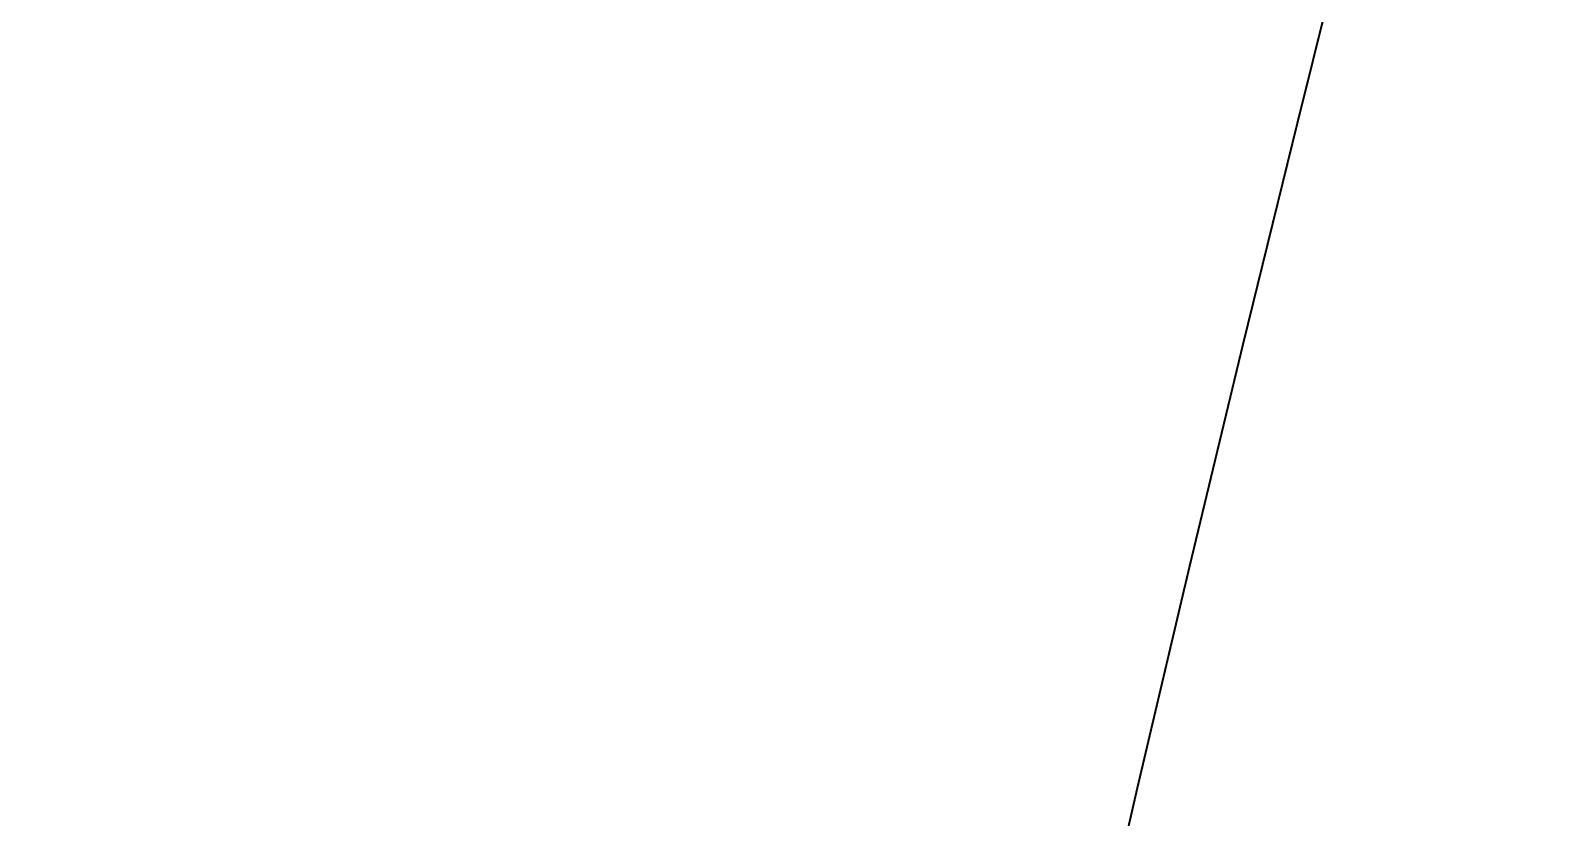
# Model space of a CAD drawing. Extents: x 2081963 to 2085386, y 738291 to 742228.
# Drawn here: x 2083707.495 to 2083708.953, y 741851.488 to 741852.244 of the extents above; entities that cross this region are included whole.
import ezdxf

# ---------------------------------------------------------------- set-up
doc = ezdxf.new("R2010")
doc.units = 0
doc.header["$MEASUREMENT"] = 0
for name, color, linetype, lineweight in [('Prop EOT', 3, 'Continuous', 40), ('Prop Lane Lines', 9, 'Continuous', 13), ('Prop Superelevation  Arrow CELL', 9, 'Continuous', 30)]:
    doc.layers.add(name, color=color, linetype=linetype, lineweight=lineweight)

# ---------------------------------------------------------------- blocks, each defined once
blk = doc.blocks.new('SUPRT_7')
at = {"layer": 'Prop Superelevation  Arrow CELL'}
blk.add_solid([(0, 0), (-2.140677, -0.691958), (-1.609401, -0.000042)], dxfattribs=at)
blk = doc.blocks.new('SUPLT_7')
at = {"layer": 'Prop Superelevation  Arrow CELL', "extrusion": (0, 0, -1), "xscale": 1.249992, "yscale": 1.249992, "zscale": 1.249992, "rotation": 179.998534}
blk.add_blockref('SUPRT_7', (0, 0), dxfattribs=at)
blk = doc.blocks.new('*U199')
at = {"layer": 'Prop Superelevation  Arrow CELL', "xscale": 1.64042, "yscale": 1.64042, "zscale": 1.64042, "rotation": 345.766921}
blk.add_blockref('SUPLT_7', (18.555559, -0.087992), dxfattribs=at)

msp = doc.modelspace()

# ---------------------------------------------------------------- linework, layer by layer
at = {"layer": 'Prop EOT'}
msp.add_arc((2083757.2463, 741840.1418), 50, 104.6554, 167.3526, dxfattribs=at)
at = {"layer": 'Prop Lane Lines'}
msp.add_arc((2083757.2463, 741840.1418), 50, 104.6554, 167.3526, dxfattribs=at)

# ---------------------------------------------------------------- block references
at = {"layer": 'Prop Superelevation  Arrow CELL'}
msp.add_blockref('*U199', (2083689.8419, 741850.8996), dxfattribs=at)

doc.saveas('drawing.dxf')
